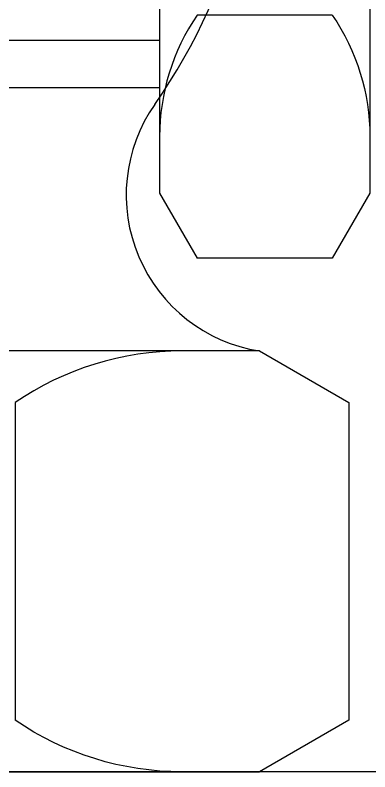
# Model space of a CAD drawing. Extents: x 1427168 to 1936200, y 1176778 to 1377202.
# Drawn here: x 1639251.01 to 1639254.39, y 1362845.15 to 1362852.34 of the extents above; entities that cross this region are included whole.
import ezdxf

# ---------------------------------------------------------------- set-up
doc = ezdxf.new("R2010")
doc.units = 0
doc.header["$LTSCALE"] = 1000
doc.header["$MEASUREMENT"] = 0
doc.linetypes.add('DASHED', pattern=[0.75, 0.5, -0.25])
for name, color, linetype in [('1轮廓实线层', 7, 'CONTINUOUS'), ('4虚线层', 6, 'DASHED'), ('MAIN', 7, 'CONTINUOUS')]:
    doc.layers.add(name, color=color, linetype=linetype)

msp = doc.modelspace()

# ---------------------------------------------------------------- linework, layer by layer
at = {"layer": '1轮廓实线层'}
for p, q in [((1639252.3889, 1362854.6457), (1639252.3889, 1362850.6457)), ((1639254.3889, 1362851.3457), (1639254.3889, 1362850.6457)), ((1639252.3889, 1362850.6457), (1639252.7462, 1362850.0269)), ((1639253.3389, 1362849.1457), (1639242.3389, 1362849.1457)), ((1639253.3389, 1362849.1457), (1639254.1898, 1362848.6545)), ((1639251.0143, 1362848.6545), (1639251.0143, 1362845.6369)), ((1639254.1898, 1362848.6545), (1639254.1898, 1362845.6369)), ((1639254.1898, 1362845.6369), (1639253.3389, 1362845.1457)), ((1639253.3389, 1362845.1457), (1639250.3889, 1362845.1457))]:
    msp.add_line(p, q, dxfattribs=at)
at = {"layer": '1轮廓实线层', "extrusion": (2.24964e-32, 1.22465e-16, -1)}
for p, q in [((1639254.3889, 1362854.6457), (1639254.3889, 1362850.6457)), ((1639254.0316, 1362852.3363), (1639252.7462, 1362852.3363)), ((1639254.3889, 1362850.6457), (1639254.0316, 1362850.0269)), ((1639254.0316, 1362850.0269), (1639252.7462, 1362850.0269))]:
    msp.add_line(p, q, dxfattribs=at)
at = {"layer": '1轮廓实线层', "extrusion": (-2.78677e-29, 1.22465e-16, -1)}
msp.add_line((1639247.8389, 1362845.1457), (1639253.3389, 1362845.1457), dxfattribs=at)
at = {"layer": '1轮廓实线层'}
for centre, radius, start, end in [((1639247.8389, 1362854.6457), 5.5, 324.96994, 215.03006), ((1639254.4336, 1362851.1816), 2.0447, 145.61575, 180), ((1639253.5709, 1362850.6277), 1.5, 144.96994, 261.1042), ((1639252.602, 1362846.3343), 2.8114, 90, 124.38425)]:
    msp.add_arc(centre, radius, start, end, dxfattribs=at)
at = {"layer": '1轮廓实线层', "extrusion": (2.24964e-32, 1.22465e-16, -1)}
msp.add_arc((-1639252.3442, 1362851.1816), 2.0447, 145.61575, 180, dxfattribs=at)
at = {"layer": '1轮廓实线层', "extrusion": (-2.78677e-29, 1.22465e-16, -1)}
msp.add_arc((-1639252.602, 1362847.9571), 2.8114, 270, 304.38425, dxfattribs=at)
at = {"layer": '4虚线层'}
for p, q in [((1639252.3889, 1362852.0957), (1639247.8389, 1362852.0957)), ((1639252.3889, 1362851.6457), (1639248.2889, 1362851.6457))]:
    msp.add_line(p, q, dxfattribs=at)
at = {"layer": 'MAIN'}
msp.add_line((1639340.3228, 1362845.1457), (1639130.3228, 1362845.1457), dxfattribs=at)

doc.saveas('drawing.dxf')
